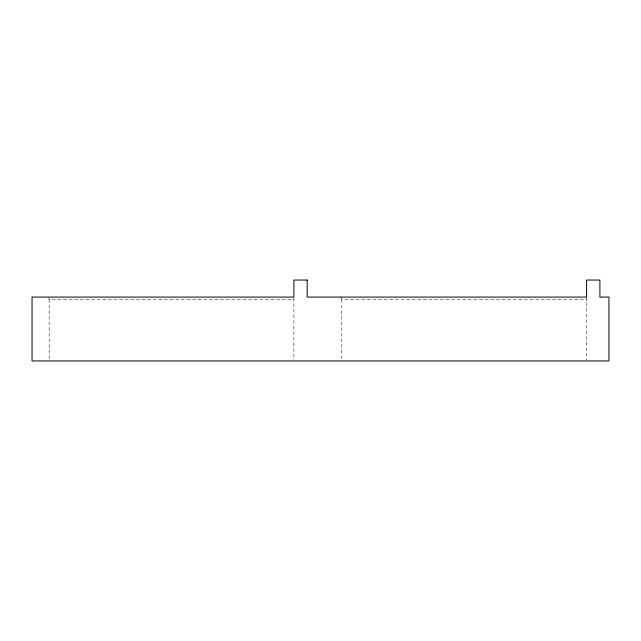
<?xml version="1.0" encoding="UTF-8"?>
<svg xmlns="http://www.w3.org/2000/svg" width="641" height="641" viewBox="0 0 641 641"><rect width="100%" height="100%" fill="white"/><g stroke="black" fill="none" stroke-linecap="round" stroke-linejoin="round"><path stroke-width="0.48" stroke-dasharray="3.21 2.4" d="M48.003 297.079L49.173 299.427L293.89 299.427M340.619 297.079L341.789 299.427L586.595 299.427M586.595 297.079L586.595 359.954M341.789 299.427L341.789 360.947M293.89 297.865L293.89 359.954M49.173 299.427L49.173 359.954"/><path stroke-width="0.96" d="M307.191 280.053L293.89 280.053L293.89 297.079L32.05 297.079L32.05 360.947L608.95 360.947L608.95 297.079L599.904 297.079L599.904 280.053L586.595 280.053L586.595 297.079L307.191 297.079L307.191 280.053"/></g></svg>
